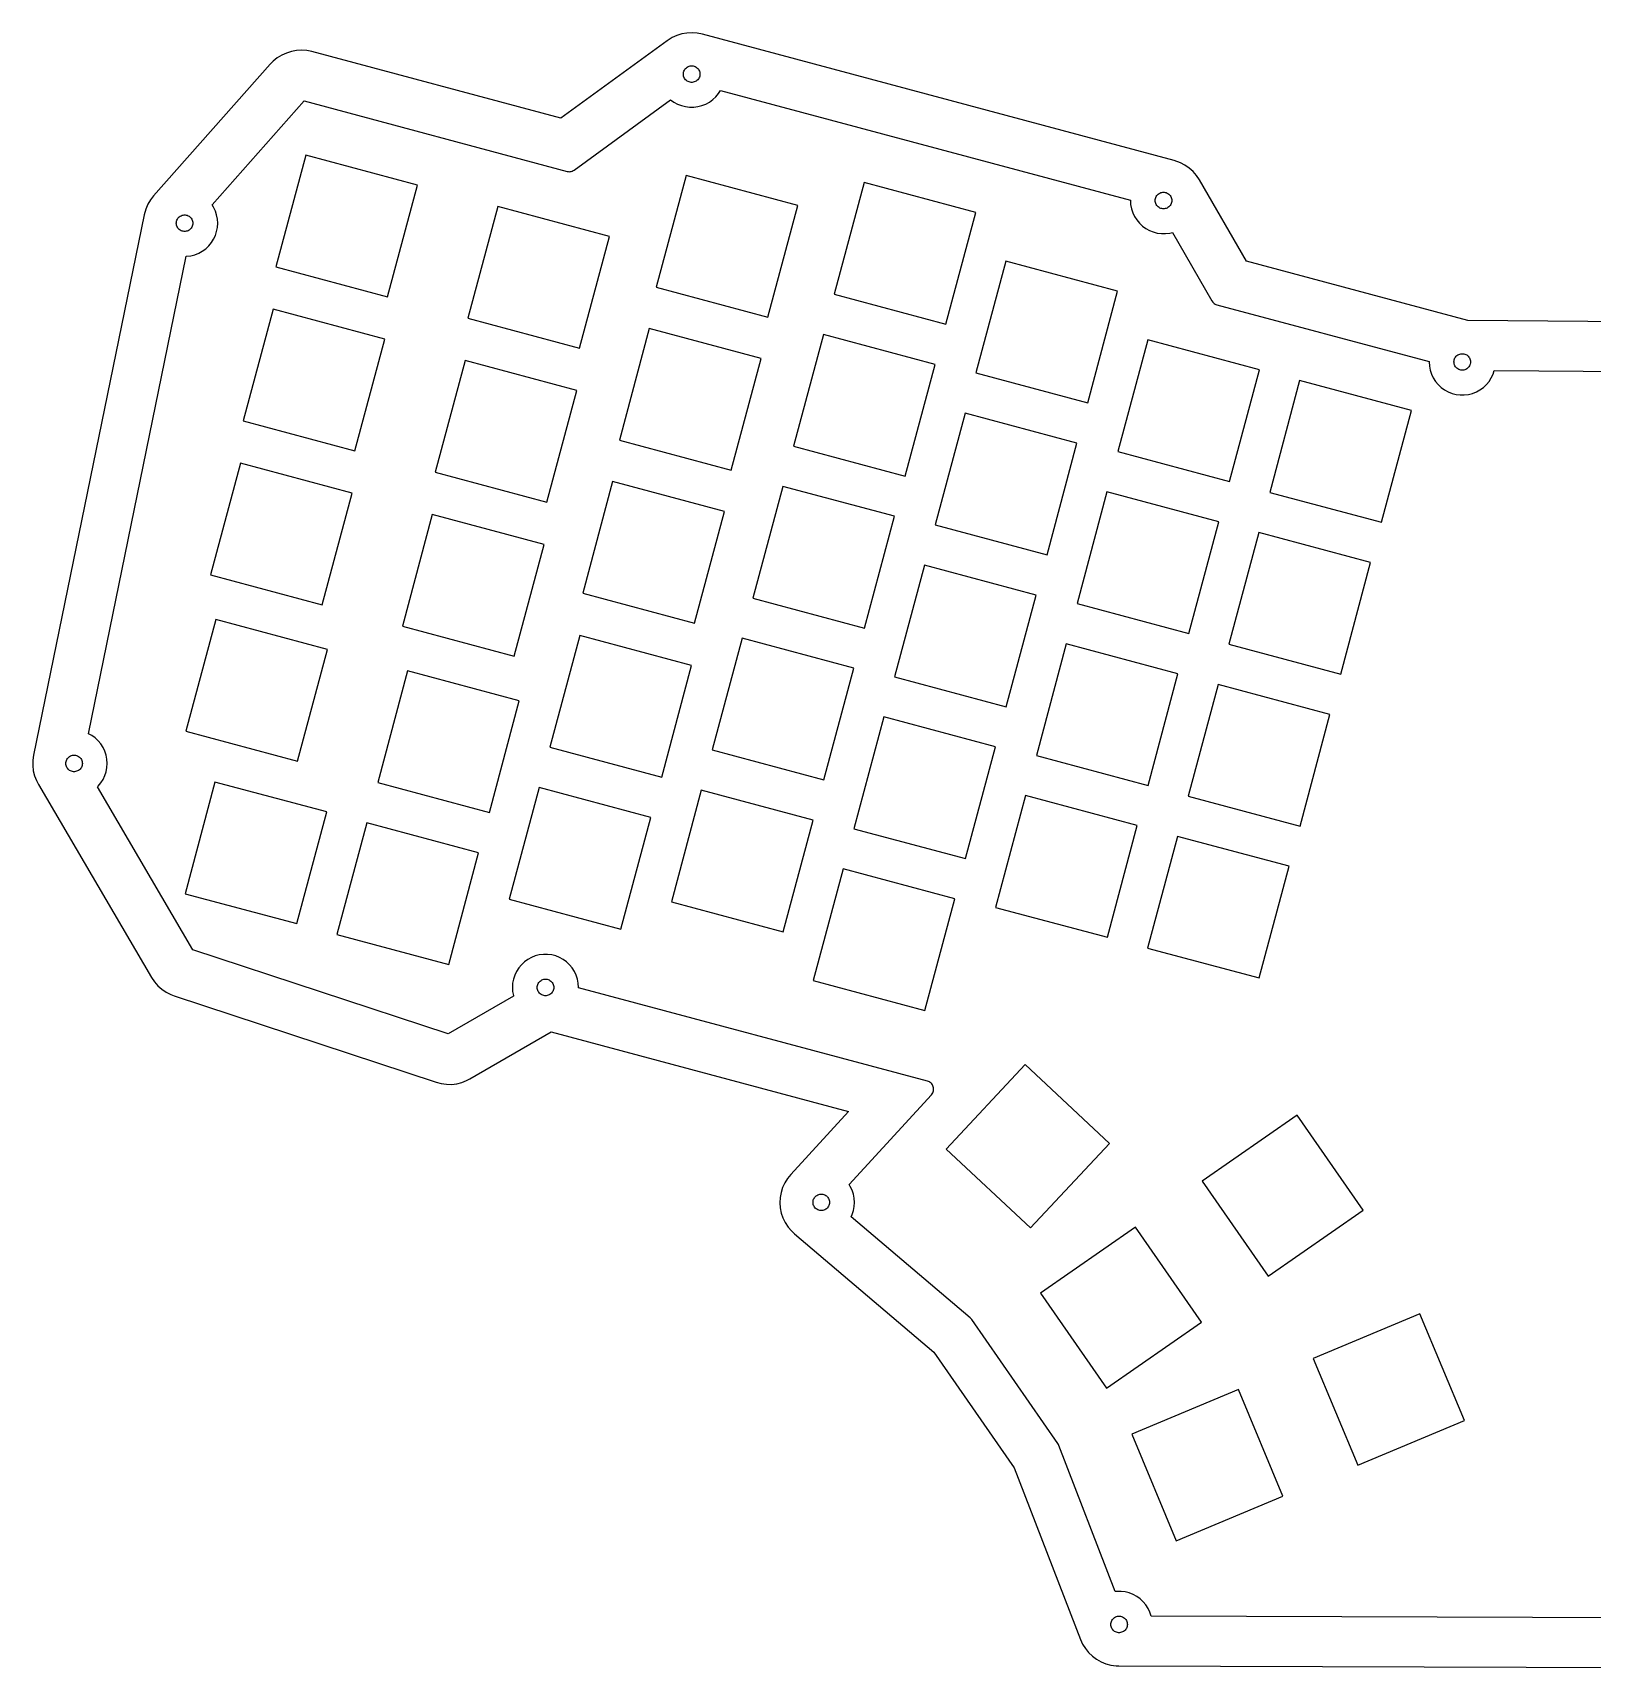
# Model space of a CAD drawing. Header units: metres. Extents: x -189 to 188, y -51 to 147.
# Drawn here: x -189.1 to -0.7, y -50.8 to 146.9 of the extents above; entities that cross this region are included whole.
import ezdxf

# ---------------------------------------------------------------- set-up
doc = ezdxf.new("R2010")
doc.units = ezdxf.units.M

msp = doc.modelspace()

# ---------------------------------------------------------------- linework, layer by layer
for p, q in [((-111.861, 146.332), (-112.444, 145.966)), ((-111.29, 146.594), (-111.861, 146.332)), ((-110.691, 146.782), (-111.29, 146.594)), ((-110.073, 146.893), (-110.691, 146.782)), ((-109.446, 146.926), (-110.073, 146.893)), ((-108.819, 146.88), (-109.446, 146.926)), ((-108.204, 146.756), (-108.819, 146.88)), ((-51.2139, 131.486), (-108.204, 146.756)), ((-158.445, 144.477), (-159.016, 144.216)), ((-157.846, 144.665), (-158.445, 144.477)), ((-157.228, 144.776), (-157.846, 144.665)), ((-156.601, 144.809), (-157.228, 144.776)), ((-155.974, 144.763), (-156.601, 144.809)), ((-155.359, 144.639), (-155.974, 144.763)), ((-125.308, 136.586), (-155.359, 144.639)), ((-112.444, 145.966), (-125.308, 136.586)), ((-160.394, 143.126), (-174.488, 127.232)), ((-160.037, 143.49), (-160.394, 143.126)), ((-159.549, 143.885), (-160.037, 143.49)), ((-159.016, 144.216), (-159.549, 143.885)), ((-110.428, 142.294), (-110.374, 142.408)), ((-110.374, 142.408), (-110.307, 142.514)), ((-110.307, 142.514), (-110.227, 142.611)), ((-110.227, 142.611), (-110.135, 142.697)), ((-110.135, 142.697), (-110.034, 142.77)), ((-110.034, 142.77), (-109.924, 142.831)), ((-109.924, 142.831), (-109.807, 142.877)), ((-109.807, 142.877), (-109.685, 142.908)), ((-109.685, 142.908), (-109.561, 142.924)), ((-109.561, 142.924), (-109.435, 142.924)), ((-109.435, 142.924), (-109.311, 142.908)), ((-109.311, 142.908), (-109.189, 142.877)), ((-109.189, 142.877), (-109.072, 142.831)), ((-109.072, 142.831), (-108.962, 142.77)), ((-108.962, 142.77), (-108.861, 142.697)), ((-108.861, 142.697), (-108.769, 142.611)), ((-108.769, 142.611), (-108.689, 142.514)), ((-108.689, 142.514), (-108.622, 142.408)), ((-108.622, 142.408), (-108.568, 142.294)), ((-110.498, 141.926), (-110.49, 142.051)), ((-110.49, 141.801), (-110.498, 141.926)), ((-110.49, 142.051), (-110.467, 142.175)), ((-110.467, 141.677), (-110.49, 141.801)), ((-110.467, 142.175), (-110.428, 142.294)), ((-110.428, 141.558), (-110.467, 141.677)), ((-110.374, 141.444), (-110.428, 141.558)), ((-110.307, 141.338), (-110.374, 141.444)), ((-110.227, 141.241), (-110.307, 141.338)), ((-110.135, 141.155), (-110.227, 141.241)), ((-110.034, 141.082), (-110.135, 141.155)), ((-109.924, 141.021), (-110.034, 141.082)), ((-109.807, 140.975), (-109.924, 141.021)), ((-109.685, 140.944), (-109.807, 140.975)), ((-109.561, 140.928), (-109.685, 140.944)), ((-109.435, 140.928), (-109.561, 140.928)), ((-109.311, 140.944), (-109.435, 140.928)), ((-109.189, 140.975), (-109.311, 140.944)), ((-109.072, 141.021), (-109.189, 140.975)), ((-108.962, 141.082), (-109.072, 141.021)), ((-108.861, 141.155), (-108.962, 141.082)), ((-108.769, 141.241), (-108.861, 141.155)), ((-108.689, 141.338), (-108.769, 141.241)), ((-108.622, 141.444), (-108.689, 141.338)), ((-108.568, 141.558), (-108.622, 141.444)), ((-108.568, 142.294), (-108.529, 142.175)), ((-108.529, 141.677), (-108.568, 141.558)), ((-108.529, 142.175), (-108.506, 142.051)), ((-108.506, 141.801), (-108.529, 141.677)), ((-108.506, 142.051), (-108.498, 141.926)), ((-108.498, 141.926), (-108.506, 141.801)), ((-167.434, 126.144), (-156.315, 138.683)), ((-156.315, 138.683), (-124.553, 130.172)), ((-123.705, 130.33), (-112.038, 138.837)), ((-112.038, 138.837), (-111.641, 138.549)), ((-111.641, 138.549), (-111.201, 138.307)), ((-107.795, 138.307), (-107.355, 138.549)), ((-107.355, 138.549), (-106.948, 138.844)), ((-106.948, 138.844), (-106.582, 139.188)), ((-106.582, 139.188), (-106.262, 139.575)), ((-106.262, 139.575), (-106.019, 139.958)), ((-106.019, 139.958), (-56.5057, 126.692)), ((-111.201, 138.307), (-110.734, 138.122)), ((-110.734, 138.122), (-110.247, 137.997)), ((-110.247, 137.997), (-109.749, 137.934)), ((-109.749, 137.934), (-109.247, 137.934)), ((-109.247, 137.934), (-108.748, 137.997)), ((-108.748, 137.997), (-108.262, 138.122)), ((-108.262, 138.122), (-107.795, 138.307)), ((-156.104, 132.14), (-159.72, 118.646)), ((-142.61, 128.524), (-156.104, 132.14)), ((-50.4742, 131.224), (-51.2139, 131.486)), ((-49.9177, 130.933), (-50.4742, 131.224)), ((-49.4021, 130.574), (-49.9177, 130.933)), ((-48.9355, 130.154), (-49.4021, 130.574)), ((-146.226, 115.03), (-142.61, 128.524)), ((-124.553, 130.172), (-124.418, 130.146)), ((-124.418, 130.146), (-124.292, 130.138)), ((-124.292, 130.138), (-124.167, 130.146)), ((-124.167, 130.146), (-124.044, 130.17)), ((-124.044, 130.17), (-123.924, 130.209)), ((-123.924, 130.209), (-123.811, 130.262)), ((-123.811, 130.262), (-123.705, 130.33)), ((-110.178, 129.67), (-113.794, 116.176)), ((-96.6841, 126.054), (-110.178, 129.67)), ((-88.6641, 128.823), (-92.2798, 115.329)), ((-75.1702, 125.207), (-88.6641, 128.823)), ((-48.5253, 129.679), (-48.9355, 130.154)), ((-48.1778, 129.156), (-48.5253, 129.679)), ((-42.4963, 119.315), (-48.1778, 129.156)), ((-174.874, 126.737), (-175.195, 126.198)), ((-174.488, 127.232), (-174.874, 126.737)), ((-56.5057, 126.692), (-56.508, 126.656)), ((-56.508, 126.656), (-56.4764, 126.155)), ((-53.508, 126.656), (-53.5001, 126.781)), ((-53.5001, 126.531), (-53.508, 126.656)), ((-53.5001, 126.781), (-53.4766, 126.905)), ((-53.4766, 126.905), (-53.4378, 127.024)), ((-53.4378, 127.024), (-53.3843, 127.138)), ((-53.3843, 127.138), (-53.317, 127.244)), ((-53.317, 127.244), (-53.237, 127.341)), ((-53.237, 127.341), (-53.1454, 127.426)), ((-53.1454, 127.426), (-53.0438, 127.5)), ((-53.0438, 127.5), (-52.9338, 127.561)), ((-52.9338, 127.561), (-52.817, 127.607)), ((-52.817, 127.607), (-52.6954, 127.638)), ((-52.6954, 127.638), (-52.5708, 127.654)), ((-52.5708, 127.654), (-52.4452, 127.654)), ((-52.4452, 127.654), (-52.3206, 127.638)), ((-52.3206, 127.638), (-52.199, 127.607)), ((-52.199, 127.607), (-52.0822, 127.561)), ((-52.0822, 127.561), (-51.9722, 127.5)), ((-51.9722, 127.5), (-51.8706, 127.426)), ((-51.8706, 127.426), (-51.779, 127.341)), ((-51.779, 127.341), (-51.699, 127.244)), ((-51.699, 127.244), (-51.6317, 127.138)), ((-51.6317, 127.138), (-51.5782, 127.024)), ((-51.5782, 127.024), (-51.5394, 126.905)), ((-51.5394, 126.905), (-51.5159, 126.781)), ((-51.5159, 126.781), (-51.508, 126.656)), ((-51.508, 126.656), (-51.5159, 126.531)), ((-175.646, 124.917), (-188.993, 59.6467)), ((-175.447, 125.622), (-175.646, 124.917)), ((-175.195, 126.198), (-175.447, 125.622)), ((-171.556, 124.503), (-171.476, 124.6)), ((-171.476, 124.6), (-171.384, 124.686)), ((-171.384, 124.686), (-171.283, 124.759)), ((-171.283, 124.759), (-171.173, 124.82)), ((-171.173, 124.82), (-171.056, 124.866)), ((-171.056, 124.866), (-170.934, 124.897)), ((-170.934, 124.897), (-170.81, 124.913)), ((-170.81, 124.913), (-170.684, 124.913)), ((-170.684, 124.913), (-170.56, 124.897)), ((-170.56, 124.897), (-170.438, 124.866)), ((-170.438, 124.866), (-170.321, 124.82)), ((-170.321, 124.82), (-170.211, 124.759)), ((-170.211, 124.759), (-170.11, 124.686)), ((-170.11, 124.686), (-170.018, 124.6)), ((-170.018, 124.6), (-169.938, 124.503)), ((-167.242, 125.842), (-167.434, 126.144)), ((-167.028, 125.387), (-167.242, 125.842)), ((-166.873, 124.91), (-167.028, 125.387)), ((-166.779, 124.416), (-166.873, 124.91)), ((-132.921, 125.929), (-136.537, 112.435)), ((-119.427, 122.313), (-132.921, 125.929)), ((-100.3, 112.56), (-96.6841, 126.054)), ((-78.7859, 111.713), (-75.1702, 125.207)), ((-56.4764, 126.155), (-56.3823, 125.661)), ((-56.3823, 125.661), (-56.2271, 125.184)), ((-56.2271, 125.184), (-56.0132, 124.729)), ((-56.0132, 124.729), (-55.744, 124.305)), ((-53.4766, 126.407), (-53.5001, 126.531)), ((-53.4378, 126.288), (-53.4766, 126.407)), ((-53.3843, 126.174), (-53.4378, 126.288)), ((-53.317, 126.068), (-53.3843, 126.174)), ((-53.237, 125.971), (-53.317, 126.068)), ((-53.1454, 125.885), (-53.237, 125.971)), ((-53.0438, 125.812), (-53.1454, 125.885)), ((-52.9338, 125.751), (-53.0438, 125.812)), ((-52.817, 125.705), (-52.9338, 125.751)), ((-52.6954, 125.674), (-52.817, 125.705)), ((-52.5708, 125.658), (-52.6954, 125.674)), ((-52.4452, 125.658), (-52.5708, 125.658)), ((-52.3206, 125.674), (-52.4452, 125.658)), ((-52.199, 125.705), (-52.3206, 125.674)), ((-52.0822, 125.751), (-52.199, 125.705)), ((-51.9722, 125.812), (-52.0822, 125.751)), ((-51.8706, 125.885), (-51.9722, 125.812)), ((-51.779, 125.971), (-51.8706, 125.885)), ((-51.699, 126.068), (-51.779, 125.971)), ((-51.6317, 126.174), (-51.699, 126.068)), ((-51.5782, 126.288), (-51.6317, 126.174)), ((-51.5394, 126.407), (-51.5782, 126.288)), ((-51.5159, 126.531), (-51.5394, 126.407)), ((-171.747, 123.915), (-171.739, 124.04)), ((-171.739, 123.79), (-171.747, 123.915)), ((-171.739, 124.04), (-171.716, 124.164)), ((-171.716, 123.666), (-171.739, 123.79)), ((-171.716, 124.164), (-171.677, 124.283)), ((-171.677, 123.547), (-171.716, 123.666)), ((-171.677, 124.283), (-171.623, 124.397)), ((-171.623, 123.433), (-171.677, 123.547)), ((-171.623, 124.397), (-171.556, 124.503)), ((-171.556, 123.327), (-171.623, 123.433)), ((-171.476, 123.23), (-171.556, 123.327)), ((-171.384, 123.144), (-171.476, 123.23)), ((-171.283, 123.071), (-171.384, 123.144)), ((-171.173, 123.01), (-171.283, 123.071)), ((-171.056, 122.964), (-171.173, 123.01)), ((-170.934, 122.933), (-171.056, 122.964)), ((-170.81, 122.917), (-170.934, 122.933)), ((-170.684, 122.917), (-170.81, 122.917)), ((-170.56, 122.933), (-170.684, 122.917)), ((-170.438, 122.964), (-170.56, 122.933)), ((-170.321, 123.01), (-170.438, 122.964)), ((-170.211, 123.071), (-170.321, 123.01)), ((-170.11, 123.144), (-170.211, 123.071)), ((-170.018, 123.23), (-170.11, 123.144)), ((-169.938, 123.327), (-170.018, 123.23)), ((-169.938, 124.503), (-169.871, 124.397)), ((-169.871, 123.433), (-169.938, 123.327)), ((-169.871, 124.397), (-169.817, 124.283)), ((-169.817, 123.547), (-169.871, 123.433)), ((-169.817, 124.283), (-169.778, 124.164)), ((-169.778, 123.666), (-169.817, 123.547)), ((-169.778, 124.164), (-169.755, 124.04)), ((-169.755, 123.79), (-169.778, 123.666)), ((-169.755, 124.04), (-169.747, 123.915)), ((-169.747, 123.915), (-169.755, 123.79)), ((-167.028, 122.443), (-166.873, 122.92)), ((-166.873, 122.92), (-166.779, 123.414)), ((-166.747, 123.915), (-166.779, 124.416)), ((-166.779, 123.414), (-166.747, 123.915)), ((-55.744, 124.305), (-55.4239, 123.918)), ((-55.4239, 123.918), (-55.0577, 123.574)), ((-55.0577, 123.574), (-54.6513, 123.279)), ((-54.6513, 123.279), (-54.2111, 123.037)), ((-54.2111, 123.037), (-53.744, 122.852)), ((-53.744, 122.852), (-53.2575, 122.727)), ((-53.2575, 122.727), (-52.7592, 122.664)), ((-52.7592, 122.664), (-52.2568, 122.664)), ((-52.2568, 122.664), (-51.7585, 122.727)), ((-51.7585, 122.727), (-51.4413, 122.808)), ((-51.4413, 122.808), (-46.657, 114.521)), ((-168.604, 120.538), (-168.197, 120.833)), ((-168.197, 120.833), (-167.831, 121.177)), ((-167.831, 121.177), (-167.511, 121.564)), ((-167.511, 121.564), (-167.242, 121.988)), ((-167.242, 121.988), (-167.028, 122.443)), ((-123.043, 108.819), (-119.427, 122.313)), ((-182.339, 62.2358), (-170.543, 119.923)), ((-170.543, 119.923), (-170.496, 119.923)), ((-170.496, 119.923), (-169.997, 119.986)), ((-169.997, 119.986), (-169.511, 120.111)), ((-169.511, 120.111), (-169.044, 120.296)), ((-169.044, 120.296), (-168.604, 120.538)), ((-159.72, 118.646), (-146.226, 115.03)), ((-71.5411, 119.317), (-75.1568, 105.823)), ((-58.0471, 115.701), (-71.5411, 119.317)), ((-15.7488, 112.148), (-42.4963, 119.315)), ((-113.794, 116.176), (-100.3, 112.56)), ((-92.2798, 115.329), (-78.7859, 111.713)), ((-61.6629, 102.207), (-58.0471, 115.701)), ((-160.055, 113.529), (-163.671, 100.035)), ((-146.561, 109.913), (-160.055, 113.529)), ((-46.657, 114.521), (-46.5681, 114.392)), ((-46.5681, 114.392), (-46.4831, 114.299)), ((-46.4831, 114.299), (-46.3872, 114.218)), ((-46.3872, 114.218), (-46.2819, 114.15)), ((-46.2819, 114.15), (-46.1688, 114.095)), ((-46.1688, 114.095), (-46.0498, 114.055)), ((-46.0498, 114.055), (-20.4247, 107.189)), ((-136.537, 112.435), (-123.043, 108.819)), ((-114.613, 111.188), (-118.229, 97.6938)), ((-101.119, 107.572), (-114.613, 111.188)), ((14.8227, 111.899), (-15.7488, 112.148)), ((-150.177, 96.4191), (-146.561, 109.913)), ((-93.5821, 110.47), (-97.1978, 96.9758)), ((-80.0882, 106.854), (-93.5821, 110.47)), ((-54.4181, 109.811), (-58.0338, 96.3168)), ((-40.9241, 106.195), (-54.4181, 109.811)), ((-136.873, 107.317), (-140.489, 93.8228)), ((-123.379, 103.701), (-136.873, 107.317)), ((-104.735, 94.0782), (-101.119, 107.572)), ((-83.7039, 93.3602), (-80.0882, 106.854)), ((-20.4247, 107.189), (-20.427, 107.153)), ((-20.427, 107.153), (-20.3954, 106.652)), ((-17.427, 107.153), (-17.4191, 107.278)), ((-17.4191, 107.028), (-17.427, 107.153)), ((-17.4191, 107.278), (-17.3956, 107.402)), ((-17.3956, 106.904), (-17.4191, 107.028)), ((-17.3956, 107.402), (-17.3568, 107.521)), ((-17.3568, 106.785), (-17.3956, 106.904)), ((-17.3568, 107.521), (-17.3033, 107.635)), ((-17.3033, 106.671), (-17.3568, 106.785)), ((-17.3033, 107.635), (-17.236, 107.741)), ((-17.236, 107.741), (-17.1559, 107.838)), ((-17.1559, 107.838), (-17.0644, 107.924)), ((-17.0644, 107.924), (-16.9628, 107.997)), ((-16.9628, 107.997), (-16.8528, 108.058)), ((-16.8528, 108.058), (-16.736, 108.104)), ((-16.736, 108.104), (-16.6144, 108.135)), ((-16.6144, 108.135), (-16.4898, 108.151)), ((-16.4898, 108.151), (-16.3642, 108.151)), ((-16.3642, 108.151), (-16.2396, 108.135)), ((-16.2396, 108.135), (-16.118, 108.104)), ((-16.118, 108.104), (-16.0012, 108.058)), ((-16.0012, 108.058), (-15.8912, 107.997)), ((-15.8912, 107.997), (-15.7896, 107.924)), ((-15.7896, 107.924), (-15.698, 107.838)), ((-15.698, 107.838), (-15.618, 107.741)), ((-15.618, 107.741), (-15.5507, 107.635)), ((-15.5507, 107.635), (-15.4972, 107.521)), ((-15.4972, 106.785), (-15.5507, 106.671)), ((-15.4972, 107.521), (-15.4584, 107.402)), ((-15.4584, 106.904), (-15.4972, 106.785)), ((-15.4584, 107.402), (-15.4349, 107.278)), ((-15.4349, 107.028), (-15.4584, 106.904)), ((-15.4349, 107.278), (-15.427, 107.153)), ((-15.427, 107.153), (-15.4349, 107.028)), ((-75.1568, 105.823), (-61.6629, 102.207)), ((-44.5399, 92.7012), (-40.9241, 106.195)), ((-36.0651, 104.894), (-39.6808, 91.3999)), ((-22.5712, 101.278), (-36.0651, 104.894)), ((-20.3954, 106.652), (-20.3013, 106.158)), ((-20.3013, 106.158), (-20.1461, 105.681)), ((-20.1461, 105.681), (-19.9322, 105.226)), ((-19.9322, 105.226), (-19.663, 104.802)), ((-19.663, 104.802), (-19.3428, 104.415)), ((-17.236, 106.565), (-17.3033, 106.671)), ((-17.1559, 106.468), (-17.236, 106.565)), ((-17.0644, 106.382), (-17.1559, 106.468)), ((-16.9628, 106.309), (-17.0644, 106.382)), ((-16.8528, 106.248), (-16.9628, 106.309)), ((-16.736, 106.202), (-16.8528, 106.248)), ((-16.6144, 106.171), (-16.736, 106.202)), ((-16.4898, 106.155), (-16.6144, 106.171)), ((-16.3642, 106.155), (-16.4898, 106.155)), ((-16.2396, 106.171), (-16.3642, 106.155)), ((-16.118, 106.202), (-16.2396, 106.171)), ((-16.0012, 106.248), (-16.118, 106.202)), ((-15.8912, 106.309), (-16.0012, 106.248)), ((-15.7896, 106.382), (-15.8912, 106.309)), ((-15.698, 106.468), (-15.7896, 106.382)), ((-15.618, 106.565), (-15.698, 106.468)), ((-15.5507, 106.671), (-15.618, 106.565)), ((-13.5111, 104.415), (-13.1909, 104.802)), ((-13.1909, 104.802), (-12.9218, 105.226)), ((-12.9218, 105.226), (-12.7079, 105.681)), ((-12.7079, 105.681), (-12.5646, 106.122)), ((-12.5646, 106.122), (11.5817, 105.925)), ((-126.995, 90.2072), (-123.379, 103.701)), ((-19.3428, 104.415), (-18.9767, 104.071)), ((-18.9767, 104.071), (-18.5703, 103.776)), ((-18.5703, 103.776), (-18.1301, 103.534)), ((-18.1301, 103.534), (-17.663, 103.349)), ((-17.663, 103.349), (-17.1765, 103.224)), ((-17.1765, 103.224), (-16.6781, 103.161)), ((-16.6781, 103.161), (-16.1758, 103.161)), ((-16.1758, 103.161), (-15.6775, 103.224)), ((-15.6775, 103.224), (-15.1909, 103.349)), ((-15.1909, 103.349), (-14.7239, 103.534)), ((-14.7239, 103.534), (-14.2837, 103.776)), ((-14.2837, 103.776), (-13.8773, 104.071)), ((-13.8773, 104.071), (-13.5111, 104.415)), ((-76.4591, 100.964), (-80.0748, 87.4698)), ((-62.9651, 97.3481), (-76.4591, 100.964)), ((-26.1869, 87.7841), (-22.5712, 101.278)), ((-163.671, 100.035), (-150.177, 96.4191)), ((-118.229, 97.6938), (-104.735, 94.0782)), ((-97.1978, 96.9758), (-83.7039, 93.3602)), ((-66.5809, 83.8542), (-62.9651, 97.3481)), ((-164.007, 94.9178), (-167.623, 81.4239)), ((-150.513, 91.3021), (-164.007, 94.9178)), ((-58.0338, 96.3168), (-44.5399, 92.7012)), ((-140.489, 93.8228), (-126.995, 90.2072)), ((-154.129, 77.8082), (-150.513, 91.3021)), ((-119.047, 92.7058), (-122.663, 79.2119)), ((-105.553, 89.0901), (-119.047, 92.7058)), ((-98.4991, 92.1178), (-102.115, 78.6239)), ((-85.0051, 88.5021), (-98.4991, 92.1178)), ((-59.3351, 91.4588), (-62.9508, 77.9649)), ((-45.8412, 87.8431), (-59.3351, 91.4588)), ((-39.6808, 91.3999), (-26.1869, 87.7841)), ((-109.169, 75.5961), (-105.553, 89.0901)), ((-140.825, 88.7058), (-144.441, 75.2119)), ((-127.331, 85.0901), (-140.825, 88.7058)), ((-88.6208, 75.0081), (-85.0051, 88.5021)), ((-80.0748, 87.4698), (-66.5809, 83.8542)), ((-49.4568, 74.3492), (-45.8412, 87.8431)), ((-130.947, 71.5961), (-127.331, 85.0901)), ((-40.9831, 86.5408), (-44.5988, 73.0468)), ((-27.4892, 82.9251), (-40.9831, 86.5408)), ((-167.623, 81.4239), (-154.129, 77.8082)), ((-81.3761, 82.6118), (-84.9918, 69.1179)), ((-67.8822, 78.9961), (-81.3761, 82.6118)), ((-31.1049, 69.4312), (-27.4892, 82.9251)), ((-122.663, 79.2119), (-109.169, 75.5961)), ((-102.115, 78.6239), (-88.6208, 75.0081)), ((-71.4978, 65.5022), (-67.8822, 78.9961)), ((-62.9508, 77.9649), (-49.4568, 74.3492)), ((-166.993, 76.0468), (-170.609, 62.5529)), ((-153.499, 72.4311), (-166.993, 76.0468)), ((-144.441, 75.2119), (-130.947, 71.5961)), ((-122.999, 74.0938), (-126.615, 60.5999)), ((-109.505, 70.4781), (-122.999, 74.0938)), ((-103.417, 73.7648), (-107.033, 60.2709)), ((-89.9232, 70.1491), (-103.417, 73.7648)), ((-157.115, 58.9371), (-153.499, 72.4311)), ((-64.2531, 73.1058), (-67.8688, 59.6118)), ((-50.7592, 69.4901), (-64.2531, 73.1058)), ((-44.5988, 73.0468), (-31.1049, 69.4312)), ((-143.81, 69.8358), (-147.426, 56.3419)), ((-130.316, 66.2201), (-143.81, 69.8358)), ((-113.121, 56.9841), (-109.505, 70.4781)), ((-93.5388, 56.6552), (-89.9232, 70.1491)), ((-54.3748, 55.9962), (-50.7592, 69.4901)), ((-84.9918, 69.1179), (-71.4978, 65.5022)), ((-45.9001, 68.1888), (-49.5158, 54.6949)), ((-32.4061, 64.5731), (-45.9001, 68.1888)), ((-133.932, 52.7262), (-130.316, 66.2201)), ((-86.2941, 64.2588), (-89.9098, 50.7648)), ((-72.8002, 60.6431), (-86.2941, 64.2588)), ((-36.0219, 51.0791), (-32.4061, 64.5731)), ((-181.951, 62.0223), (-182.339, 62.2358)), ((-181.544, 61.727), (-181.951, 62.0223)), ((-181.178, 61.3832), (-181.544, 61.727)), ((-180.858, 60.9961), (-181.178, 61.3832)), ((-170.609, 62.5529), (-157.115, 58.9371)), ((-188.993, 59.6467), (-189.08, 59.0248)), ((-184.903, 59.2328), (-184.823, 59.3295)), ((-184.823, 59.3295), (-184.731, 59.4155)), ((-184.731, 59.4155), (-184.63, 59.4893)), ((-184.63, 59.4893), (-184.52, 59.5498)), ((-184.52, 59.5498), (-184.403, 59.596)), ((-184.403, 59.596), (-184.281, 59.6273)), ((-184.281, 59.6273), (-184.157, 59.643)), ((-184.157, 59.643), (-184.031, 59.643)), ((-184.031, 59.643), (-183.907, 59.6273)), ((-183.907, 59.6273), (-183.785, 59.596)), ((-183.785, 59.596), (-183.668, 59.5498)), ((-183.668, 59.5498), (-183.558, 59.4893)), ((-183.558, 59.4893), (-183.457, 59.4155)), ((-183.457, 59.4155), (-183.365, 59.3295)), ((-183.365, 59.3295), (-183.285, 59.2328)), ((-180.589, 60.572), (-180.858, 60.9961)), ((-180.375, 60.1175), (-180.589, 60.572)), ((-180.22, 59.6397), (-180.375, 60.1175)), ((-180.126, 59.1463), (-180.22, 59.6397)), ((-126.615, 60.5999), (-113.121, 56.9841)), ((-107.033, 60.2709), (-93.5388, 56.6552)), ((-76.4158, 47.1492), (-72.8002, 60.6431)), ((-67.8688, 59.6118), (-54.3748, 55.9962)), ((-189.08, 59.0248), (-189.088, 58.397)), ((-189.088, 58.397), (-189.017, 57.7731)), ((-189.017, 57.7731), (-188.869, 57.1629)), ((-185.094, 58.645), (-185.086, 58.7703)), ((-185.086, 58.5197), (-185.094, 58.645)), ((-185.086, 58.7703), (-185.063, 58.8937)), ((-185.063, 58.3963), (-185.086, 58.5197)), ((-185.063, 58.8937), (-185.024, 59.0131)), ((-185.024, 58.2769), (-185.063, 58.3963)), ((-185.024, 59.0131), (-184.97, 59.1267)), ((-184.97, 58.1632), (-185.024, 58.2769)), ((-184.97, 59.1267), (-184.903, 59.2328)), ((-184.903, 58.0572), (-184.97, 58.1632)), ((-184.823, 57.9604), (-184.903, 58.0572)), ((-184.731, 57.8745), (-184.823, 57.9604)), ((-184.63, 57.8007), (-184.731, 57.8745)), ((-184.52, 57.7402), (-184.63, 57.8007)), ((-184.403, 57.6939), (-184.52, 57.7402)), ((-184.281, 57.6627), (-184.403, 57.6939)), ((-184.157, 57.647), (-184.281, 57.6627)), ((-184.031, 57.647), (-184.157, 57.647)), ((-183.907, 57.6627), (-184.031, 57.647)), ((-183.785, 57.6939), (-183.907, 57.6627)), ((-183.668, 57.7402), (-183.785, 57.6939)), ((-183.558, 57.8007), (-183.668, 57.7402)), ((-183.457, 57.8745), (-183.558, 57.8007)), ((-183.365, 57.9604), (-183.457, 57.8745)), ((-183.285, 58.0572), (-183.365, 57.9604)), ((-183.285, 59.2328), (-183.218, 59.1267)), ((-183.218, 58.1632), (-183.285, 58.0572)), ((-183.218, 59.1267), (-183.164, 59.0131)), ((-183.164, 58.2769), (-183.218, 58.1632)), ((-183.164, 59.0131), (-183.125, 58.8937)), ((-183.125, 58.3963), (-183.164, 58.2769)), ((-183.125, 58.8937), (-183.102, 58.7703)), ((-183.102, 58.5197), (-183.125, 58.3963)), ((-183.102, 58.7703), (-183.094, 58.645)), ((-183.094, 58.645), (-183.102, 58.5197)), ((-180.375, 57.1725), (-180.22, 57.6502)), ((-180.22, 57.6502), (-180.126, 58.1437)), ((-180.094, 58.645), (-180.126, 59.1463)), ((-180.126, 58.1437), (-180.094, 58.645)), ((-188.869, 57.1629), (-188.646, 56.576)), ((-188.646, 56.576), (-188.408, 56.1167)), ((-188.408, 56.1167), (-174.732, 32.7827)), ((-181.276, 55.8148), (-181.178, 55.9068)), ((-169.746, 36.1423), (-181.276, 55.8148)), ((-181.178, 55.9068), (-180.858, 56.2939)), ((-180.858, 56.2939), (-180.589, 56.718)), ((-180.589, 56.718), (-180.375, 57.1725)), ((-167.08, 56.4008), (-170.696, 42.9068)), ((-153.586, 52.7851), (-167.08, 56.4008)), ((-147.426, 56.3419), (-133.932, 52.7262)), ((-127.917, 55.7418), (-131.533, 42.2478)), ((-114.423, 52.1261), (-127.917, 55.7418)), ((-108.335, 55.4118), (-111.951, 41.9178)), ((-94.8412, 51.7961), (-108.335, 55.4118)), ((-69.1711, 54.7538), (-72.7868, 41.2599)), ((-55.6772, 51.1381), (-69.1711, 54.7538)), ((-49.5158, 54.6949), (-36.0219, 51.0791)), ((-157.202, 39.2912), (-153.586, 52.7851)), ((-148.728, 51.4828), (-152.344, 37.9888)), ((-135.234, 47.8671), (-148.728, 51.4828)), ((-118.039, 38.6322), (-114.423, 52.1261)), ((-98.4568, 38.3022), (-94.8412, 51.7961)), ((-89.9098, 50.7648), (-76.4158, 47.1492)), ((-59.2928, 37.6441), (-55.6772, 51.1381)), ((-50.8181, 49.8358), (-54.4338, 36.3419)), ((-37.3241, 46.2201), (-50.8181, 49.8358)), ((-138.85, 34.3732), (-135.234, 47.8671)), ((-91.2111, 45.9068), (-94.8268, 32.4129)), ((-77.7171, 42.2911), (-91.2111, 45.9068)), ((-40.9398, 32.7262), (-37.3241, 46.2201)), ((-170.696, 42.9068), (-157.202, 39.2912)), ((-131.533, 42.2478), (-118.039, 38.6322)), ((-111.951, 41.9178), (-98.4568, 38.3022)), ((-81.3329, 28.7971), (-77.7171, 42.2911)), ((-72.7868, 41.2599), (-59.2928, 37.6441)), ((-152.344, 37.9888), (-138.85, 34.3732)), ((-138.905, 25.96), (-169.746, 36.1423)), ((-54.4338, 36.3419), (-40.9398, 32.7262)), ((-130.393, 33.9381), (-130.662, 33.514)), ((-130.073, 34.3252), (-130.393, 33.9381)), ((-129.707, 34.669), (-130.073, 34.3252)), ((-129.3, 34.9643), (-129.707, 34.669)), ((-128.86, 35.2063), (-129.3, 34.9643)), ((-128.393, 35.3912), (-128.86, 35.2063)), ((-127.907, 35.5161), (-128.393, 35.3912)), ((-127.408, 35.5791), (-127.907, 35.5161)), ((-126.906, 35.5791), (-127.408, 35.5791)), ((-126.407, 35.5161), (-126.906, 35.5791)), ((-125.921, 35.3912), (-126.407, 35.5161)), ((-125.454, 35.2063), (-125.921, 35.3912)), ((-125.014, 34.9643), (-125.454, 35.2063)), ((-124.607, 34.669), (-125.014, 34.9643)), ((-124.241, 34.3252), (-124.607, 34.669)), ((-123.921, 33.9381), (-124.241, 34.3252)), ((-123.652, 33.514), (-123.921, 33.9381)), ((-174.732, 32.7827), (-174.381, 32.262)), ((-174.381, 32.262), (-173.967, 31.7894)), ((-173.967, 31.7894), (-173.498, 31.3723)), ((-131.125, 32.0883), (-131.157, 31.587)), ((-131.031, 32.5817), (-131.125, 32.0883)), ((-130.876, 33.0595), (-131.031, 32.5817)), ((-130.662, 33.514), (-130.876, 33.0595)), ((-128.157, 31.587), (-128.149, 31.7123)), ((-128.149, 31.7123), (-128.126, 31.8357)), ((-128.126, 31.8357), (-128.087, 31.9551)), ((-128.087, 31.9551), (-128.033, 32.0687)), ((-128.033, 32.0687), (-127.966, 32.1748)), ((-127.966, 32.1748), (-127.886, 32.2715)), ((-127.886, 32.2715), (-127.794, 32.3575)), ((-127.794, 32.3575), (-127.693, 32.4313)), ((-127.693, 32.4313), (-127.583, 32.4918)), ((-127.583, 32.4918), (-127.466, 32.538)), ((-127.466, 32.538), (-127.344, 32.5693)), ((-127.344, 32.5693), (-127.22, 32.585)), ((-127.22, 32.585), (-127.094, 32.585)), ((-127.094, 32.585), (-126.97, 32.5693)), ((-126.97, 32.5693), (-126.848, 32.538)), ((-126.848, 32.538), (-126.731, 32.4918)), ((-126.731, 32.4918), (-126.621, 32.4313)), ((-126.621, 32.4313), (-126.52, 32.3575)), ((-126.52, 32.3575), (-126.428, 32.2715)), ((-126.428, 32.2715), (-126.348, 32.1748)), ((-126.348, 32.1748), (-126.281, 32.0687)), ((-126.281, 32.0687), (-126.227, 31.9551)), ((-126.227, 31.9551), (-126.188, 31.8357)), ((-126.188, 31.8357), (-126.165, 31.7123)), ((-126.165, 31.7123), (-126.157, 31.587)), ((-123.438, 33.0595), (-123.652, 33.514)), ((-123.283, 32.5817), (-123.438, 33.0595)), ((-123.189, 32.0883), (-123.283, 32.5817)), ((-123.157, 31.587), (-123.189, 32.0883)), ((-94.8268, 32.4129), (-81.3329, 28.7971)), ((-173.498, 31.3723), (-172.98, 31.0173)), ((-172.98, 31.0173), (-172.422, 30.7301)), ((-172.422, 30.7301), (-171.986, 30.5631)), ((-171.986, 30.5631), (-140.361, 20.1221)), ((-131.007, 30.5189), (-138.905, 25.96)), ((-131.157, 31.587), (-131.125, 31.0857)), ((-131.125, 31.0857), (-131.031, 30.5922)), ((-131.031, 30.5922), (-131.007, 30.5189)), ((-128.149, 31.4617), (-128.157, 31.587)), ((-128.126, 31.3383), (-128.149, 31.4617)), ((-128.087, 31.2189), (-128.126, 31.3383)), ((-128.033, 31.1052), (-128.087, 31.2189)), ((-127.966, 30.9992), (-128.033, 31.1052)), ((-127.886, 30.9025), (-127.966, 30.9992)), ((-127.794, 30.8165), (-127.886, 30.9025)), ((-127.693, 30.7427), (-127.794, 30.8165)), ((-127.583, 30.6822), (-127.693, 30.7427)), ((-127.466, 30.6359), (-127.583, 30.6822)), ((-127.344, 30.6047), (-127.466, 30.6359)), ((-127.22, 30.589), (-127.344, 30.6047)), ((-127.094, 30.589), (-127.22, 30.589)), ((-126.97, 30.6047), (-127.094, 30.589)), ((-126.848, 30.6359), (-126.97, 30.6047)), ((-126.731, 30.6822), (-126.848, 30.6359)), ((-126.621, 30.7427), (-126.731, 30.6822)), ((-126.52, 30.8165), (-126.621, 30.7427)), ((-126.428, 30.9025), (-126.52, 30.8165)), ((-126.348, 30.9992), (-126.428, 30.9025)), ((-126.281, 31.1052), (-126.348, 30.9992)), ((-126.227, 31.2189), (-126.281, 31.1052)), ((-126.188, 31.3383), (-126.227, 31.2189)), ((-126.165, 31.4617), (-126.188, 31.3383)), ((-126.157, 31.587), (-126.165, 31.4617)), ((-123.159, 31.5511), (-123.157, 31.587)), ((-81.0172, 20.2589), (-123.159, 31.5511)), ((-136.293, 20.5397), (-126.451, 26.2214)), ((-126.451, 26.2214), (-90.5429, 16.5997)), ((-69.2329, 22.2688), (-78.7758, 12.0661)), ((-59.0302, 12.7259), (-69.2329, 22.2688)), ((-140.361, 20.1221), (-139.753, 19.963)), ((-139.753, 19.963), (-139.131, 19.8814)), ((-139.131, 19.8814), (-138.503, 19.8784)), ((-138.503, 19.8784), (-137.879, 19.9542)), ((-137.879, 19.9542), (-137.27, 20.1075)), ((-137.27, 20.1075), (-136.686, 20.3359)), ((-136.686, 20.3359), (-136.293, 20.5397)), ((-80.8981, 20.2189), (-81.0172, 20.2589)), ((-80.7851, 20.1642), (-80.8981, 20.2189)), ((-80.6798, 20.0958), (-80.7851, 20.1642)), ((-80.5838, 20.0148), (-80.6798, 20.0958)), ((-80.4988, 19.9223), (-80.5838, 20.0148)), ((-80.4261, 19.8199), (-80.4988, 19.9223)), ((-80.3667, 19.7093), (-80.4261, 19.8199)), ((-90.4902, 7.7908), (-80.5397, 18.6163)), ((-80.5397, 18.6163), (-80.4373, 18.7484)), ((-80.4373, 18.7484), (-80.3757, 18.8578)), ((-80.3757, 18.8578), (-80.3282, 18.974)), ((-80.3217, 19.592), (-80.3667, 19.7093)), ((-80.3282, 18.974), (-80.2957, 19.0953)), ((-80.2918, 19.4701), (-80.3217, 19.592)), ((-80.2957, 19.0953), (-80.2787, 19.2198)), ((-80.2774, 19.3453), (-80.2918, 19.4701)), ((-80.2787, 19.2198), (-80.2774, 19.3453)), ((-90.5429, 16.5997), (-97.5232, 9.00563)), ((-36.3631, 16.1551), (-47.8391, 8.1889)), ((-28.3969, 4.67908), (-36.3631, 16.1551)), ((-78.7758, 12.0661), (-68.5731, 2.52322)), ((-68.5731, 2.52322), (-59.0302, 12.7259)), ((-98.249, 7.98386), (-98.5103, 7.41289)), ((-97.9182, 8.51758), (-98.249, 7.98386)), ((-97.5232, 9.00563), (-97.9182, 8.51758)), ((-47.8391, 8.1889), (-39.8729, -3.28714)), ((-98.809, 6.19566), (-98.8417, 5.56862)), ((-98.6979, 6.81367), (-98.809, 6.19566)), ((-98.5103, 7.41289), (-98.6979, 6.81367)), ((-94.8106, 5.87068), (-94.7718, 5.99011)), ((-94.7718, 5.99011), (-94.7183, 6.10374)), ((-94.7183, 6.10374), (-94.651, 6.20978)), ((-94.651, 6.20978), (-94.571, 6.30653)), ((-94.571, 6.30653), (-94.4794, 6.3925)), ((-94.4794, 6.3925), (-94.3778, 6.46631)), ((-94.3778, 6.46631), (-94.2678, 6.52681)), ((-94.2678, 6.52681), (-94.151, 6.57304)), ((-94.151, 6.57304), (-94.0294, 6.60428)), ((-94.0294, 6.60428), (-93.9048, 6.62001)), ((-93.9048, 6.62001), (-93.7792, 6.62001)), ((-93.7792, 6.62001), (-93.6546, 6.60428)), ((-93.6546, 6.60428), (-93.533, 6.57304)), ((-93.533, 6.57304), (-93.4162, 6.52681)), ((-93.4162, 6.52681), (-93.3062, 6.46631)), ((-93.3062, 6.46631), (-93.2046, 6.3925)), ((-93.2046, 6.3925), (-93.113, 6.30653)), ((-93.113, 6.30653), (-93.033, 6.20978)), ((-93.033, 6.20978), (-92.9657, 6.10374)), ((-92.9657, 6.10374), (-92.9122, 5.99011)), ((-92.9122, 5.99011), (-92.8734, 5.87068)), ((-90.3368, 7.549), (-90.4902, 7.7908)), ((-90.1229, 7.09448), (-90.3368, 7.549)), ((-89.9677, 6.61674), (-90.1229, 7.09448)), ((-89.8736, 6.12332), (-89.9677, 6.61674)), ((-89.842, 5.62199), (-89.8736, 6.12332)), ((-98.8417, 5.56862), (-98.7956, 4.94241)), ((-98.7956, 4.94241), (-98.6714, 4.32692)), ((-98.6714, 4.32692), (-98.471, 3.73186)), ((-94.842, 5.62199), (-94.8341, 5.74731)), ((-94.8341, 5.49667), (-94.842, 5.62199)), ((-94.8341, 5.74731), (-94.8106, 5.87068)), ((-94.8106, 5.37331), (-94.8341, 5.49667)), ((-94.7718, 5.25388), (-94.8106, 5.37331)), ((-94.7183, 5.14024), (-94.7718, 5.25388)), ((-94.651, 5.03421), (-94.7183, 5.14024)), ((-94.571, 4.93745), (-94.651, 5.03421)), ((-94.4794, 4.85149), (-94.571, 4.93745)), ((-94.3778, 4.77768), (-94.4794, 4.85149)), ((-94.2678, 4.71718), (-94.3778, 4.77768)), ((-94.151, 4.67094), (-94.2678, 4.71718)), ((-94.0294, 4.63971), (-94.151, 4.67094)), ((-93.9048, 4.62398), (-94.0294, 4.63971)), ((-93.7792, 4.62398), (-93.9048, 4.62398)), ((-93.6546, 4.63971), (-93.7792, 4.62398)), ((-93.533, 4.67094), (-93.6546, 4.63971)), ((-93.4162, 4.71718), (-93.533, 4.67094)), ((-93.3062, 4.77768), (-93.4162, 4.71718)), ((-93.2046, 4.85149), (-93.3062, 4.77768)), ((-93.113, 4.93745), (-93.2046, 4.85149)), ((-93.033, 5.03421), (-93.113, 4.93745)), ((-92.9657, 5.14024), (-93.033, 5.03421)), ((-92.9122, 5.25388), (-92.9657, 5.14024)), ((-92.8734, 5.37331), (-92.9122, 5.25388)), ((-92.8734, 5.87068), (-92.8499, 5.74731)), ((-92.8499, 5.49667), (-92.8734, 5.37331)), ((-92.8499, 5.74731), (-92.842, 5.62199)), ((-92.842, 5.62199), (-92.8499, 5.49667)), ((-90.2479, 3.88382), (-90.1229, 4.14951)), ((-90.1229, 4.14951), (-89.9677, 4.62724)), ((-89.9677, 4.62724), (-89.8736, 5.12067)), ((-89.8736, 5.12067), (-89.842, 5.62199)), ((-39.8729, -3.28714), (-28.3969, 4.67908)), ((-98.471, 3.73186), (-98.1976, 3.1666)), ((-98.1976, 3.1666), (-97.8555, 2.64006)), ((-97.8555, 2.64006), (-97.4501, 2.16054)), ((-97.4501, 2.16054), (-97.077, 1.80952)), ((-75.852, -8.3315), (-90.2479, 3.88382)), ((-55.8731, 2.61214), (-67.3491, -5.35408)), ((-47.9068, -8.86391), (-55.8731, 2.61214)), ((-97.077, 1.80952), (-80.2332, -12.4828)), ((-67.3491, -5.35408), (-59.3829, -16.8301)), ((-21.5339, -7.85875), (-34.4292, -13.2319)), ((-16.1608, -20.7541), (-21.5339, -7.85875)), ((-75.7615, -8.41861), (-75.852, -8.3315)), ((-75.6775, -8.5238), (-75.7615, -8.41861)), ((-65.2645, -23.5268), (-75.6775, -8.5238)), ((-59.3829, -16.8301), (-47.9068, -8.86391)), ((-80.2332, -12.4828), (-70.535, -26.4559)), ((-34.4292, -13.2319), (-29.0561, -26.1272)), ((-43.4569, -16.9928), (-56.3522, -22.3659)), ((-38.0838, -29.8881), (-43.4569, -16.9928)), ((-29.0561, -26.1272), (-16.1608, -20.7541)), ((-65.1995, -23.6343), (-65.2645, -23.5268)), ((-65.1531, -23.7369), (-65.1995, -23.6343)), ((-56.3522, -22.3659), (-50.9791, -35.2612)), ((-58.3336, -41.4071), (-65.1531, -23.7369)), ((-70.535, -26.4559), (-62.5397, -47.1732)), ((-50.9791, -35.2612), (-38.0838, -29.8881)), ((-58.1262, -41.3809), (-58.3336, -41.4071)), ((-57.6238, -41.3809), (-58.1262, -41.3809)), ((-57.1255, -41.4438), (-57.6238, -41.3809)), ((-56.6389, -41.5688), (-57.1255, -41.4438)), ((-56.1719, -41.7537), (-56.6389, -41.5688)), ((-55.7317, -41.9957), (-56.1719, -41.7537)), ((-55.3253, -42.2909), (-55.7317, -41.9957)), ((-54.9591, -42.6348), (-55.3253, -42.2909)), ((-54.6389, -43.0219), (-54.9591, -42.6348)), ((-54.3698, -43.446), (-54.6389, -43.0219)), ((-54.1559, -43.9005), (-54.3698, -43.446)), ((-58.875, -45.373), (-58.8671, -45.2477)), ((-58.8671, -45.4983), (-58.875, -45.373)), ((-58.8671, -45.2477), (-58.8436, -45.1243)), ((-58.8436, -45.1243), (-58.8048, -45.0049)), ((-58.8048, -45.0049), (-58.7513, -44.8912)), ((-58.7513, -44.8912), (-58.684, -44.7852)), ((-58.684, -44.7852), (-58.604, -44.6884)), ((-58.604, -44.6884), (-58.5124, -44.6025)), ((-58.5124, -44.6025), (-58.4108, -44.5287)), ((-58.4108, -44.5287), (-58.3008, -44.4682)), ((-58.3008, -44.4682), (-58.184, -44.4219)), ((-58.184, -44.4219), (-58.0624, -44.3907)), ((-58.0624, -44.3907), (-57.9378, -44.375)), ((-57.9378, -44.375), (-57.8122, -44.375)), ((-57.8122, -44.375), (-57.6876, -44.3907)), ((-57.6876, -44.3907), (-57.566, -44.4219)), ((-57.566, -44.4219), (-57.4492, -44.4682)), ((-57.4492, -44.4682), (-57.3392, -44.5287)), ((-57.3392, -44.5287), (-57.2376, -44.6025)), ((-57.2376, -44.6025), (-57.146, -44.6884)), ((-57.146, -44.6884), (-57.066, -44.7852)), ((-57.066, -44.7852), (-56.9987, -44.8912)), ((-56.9987, -44.8912), (-56.9452, -45.0049)), ((-56.9452, -45.0049), (-56.9064, -45.1243)), ((-56.9064, -45.1243), (-56.8829, -45.2477)), ((-56.8829, -45.2477), (-56.875, -45.373)), ((-56.875, -45.373), (-56.8829, -45.4983)), ((-54.0007, -44.3782), (-54.1559, -43.9005)), ((-53.999, -44.387), (-54.0007, -44.3782)), ((53.4209, -44.775), (-53.999, -44.387)), ((-62.5397, -47.1732), (-62.2773, -47.7437)), ((-58.8436, -45.6217), (-58.8671, -45.4983)), ((-58.8048, -45.7411), (-58.8436, -45.6217)), ((-58.7513, -45.8547), (-58.8048, -45.7411)), ((-58.684, -45.9608), (-58.7513, -45.8547)), ((-58.604, -46.0575), (-58.684, -45.9608)), ((-58.5124, -46.1435), (-58.604, -46.0575)), ((-58.4108, -46.2173), (-58.5124, -46.1435)), ((-58.3008, -46.2778), (-58.4108, -46.2173)), ((-58.184, -46.324), (-58.3008, -46.2778)), ((-58.0624, -46.3553), (-58.184, -46.324)), ((-57.9378, -46.371), (-58.0624, -46.3553)), ((-57.8122, -46.371), (-57.9378, -46.371)), ((-57.6876, -46.3553), (-57.8122, -46.371)), ((-57.566, -46.324), (-57.6876, -46.3553)), ((-57.4492, -46.2778), (-57.566, -46.324)), ((-57.3392, -46.2173), (-57.4492, -46.2778)), ((-57.2376, -46.1435), (-57.3392, -46.2173)), ((-57.146, -46.0575), (-57.2376, -46.1435)), ((-57.066, -45.9608), (-57.146, -46.0575)), ((-56.9987, -45.8547), (-57.066, -45.9608)), ((-56.9452, -45.7411), (-56.9987, -45.8547)), ((-56.9064, -45.6217), (-56.9452, -45.7411)), ((-56.8829, -45.4983), (-56.9064, -45.6217)), ((-62.2773, -47.7437), (-61.9454, -48.2767)), ((-61.9454, -48.2767), (-61.5494, -48.764)), ((-61.5494, -48.764), (-61.0954, -49.1978)), ((-61.0954, -49.1978), (-60.5907, -49.5712)), ((-60.5907, -49.5712), (-60.0431, -49.8785)), ((-60.0431, -49.8785), (-59.4613, -50.1147)), ((-59.4613, -50.1147), (-58.8545, -50.2761)), ((-58.8545, -50.2761), (-58.2322, -50.3602)), ((-58.2322, -50.3602), (-57.8931, -50.373)), ((-57.8931, -50.373), (57.2709, -50.789))]:
    msp.add_line(p, q)

doc.saveas('drawing.dxf')
